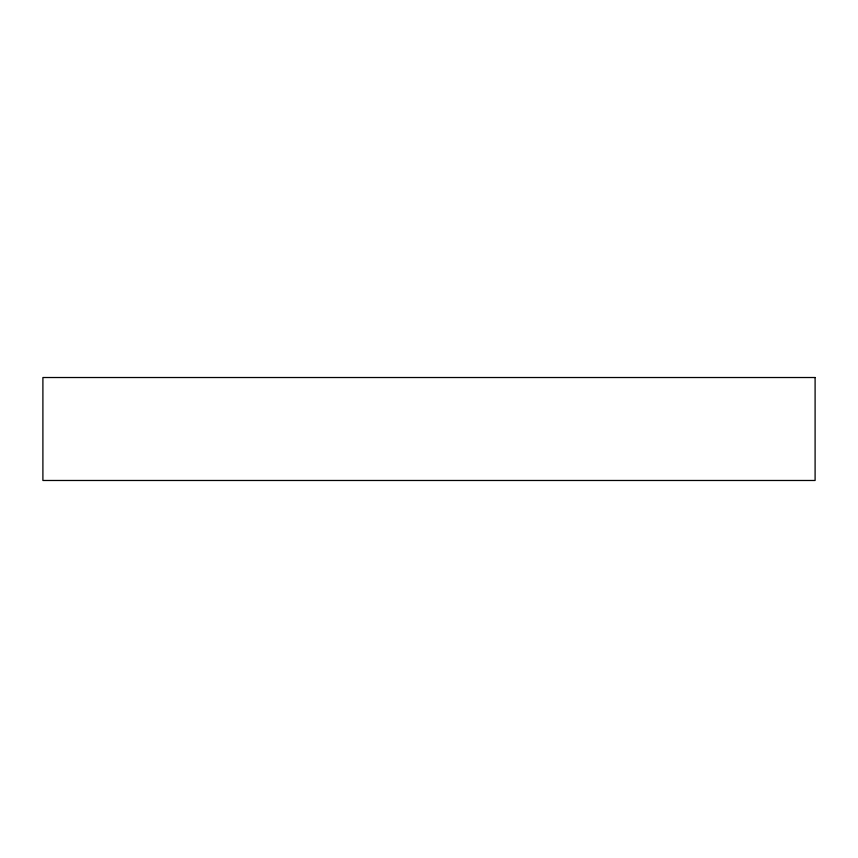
<?xml version="1.0" encoding="UTF-8"?>
<svg xmlns="http://www.w3.org/2000/svg" width="858" height="858" viewBox="0 0 858 858"><rect width="100%" height="100%" fill="white"/><g stroke="black" fill="none" stroke-linecap="round" stroke-linejoin="round"><path stroke-width="1.29" d="M815.1 377.52L42.9 377.52L42.9 480.48L815.1 480.48L815.1 377.52"/></g></svg>
